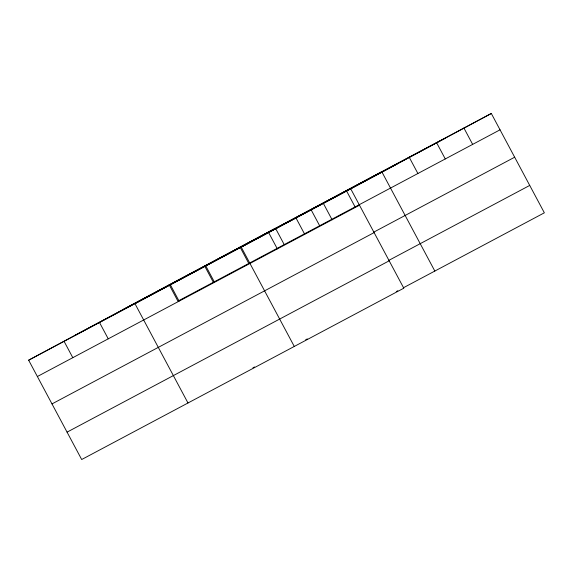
<?xml version="1.0" encoding="UTF-8"?>
<svg xmlns="http://www.w3.org/2000/svg" width="573" height="573" viewBox="0 0 573 573"><rect width="100%" height="100%" fill="white"/><g stroke="black" fill="none" stroke-linecap="round" stroke-linejoin="round"><path stroke-width="0.86" d="M491.312 113.475L350.762 188.868L403.8 288.198L81.688 459.525L28.65 360.188L169.2 284.802L491.312 113.475L544.35 212.812L403.335 287.811M122.815 309.678L444.927 138.358M75.034 335.312L397.139 163.985M28.65 360.188L350.762 188.868M500.036 129.82L177.924 301.14L169.2 284.802M37.374 376.525L359.486 205.206M373.646 232.208L514.661 157.21M52 403.915L374.112 232.595M388.716 260.429L529.724 185.423M67.07 432.135L389.174 260.815M252.951 367.802L254.519 366.964M305.703 339.746L307.278 338.908M396.251 291.585L397.827 290.747M463.929 128.037L472.653 144.382M436.554 142.605L445.278 158.943M409.172 157.167L417.896 173.504M434.835 271.065L381.79 171.728L241.24 247.113L294.286 346.45M346.357 190.573L355.088 206.917M323.38 203.429L332.104 219.767M310.931 209.417L319.655 225.762M296.005 217.991L304.729 234.328M284.222 244.607L275.498 228.262L134.949 303.647L187.987 402.984M268.622 232.552L277.346 248.89M240.066 247.106L248.789 263.451M205.807 265.958L214.538 282.303M204.633 265.951L213.357 282.296M170.382 284.802L179.105 301.147M99.516 322.499L108.24 338.836M64.083 341.343L72.807 357.681"/></g></svg>
